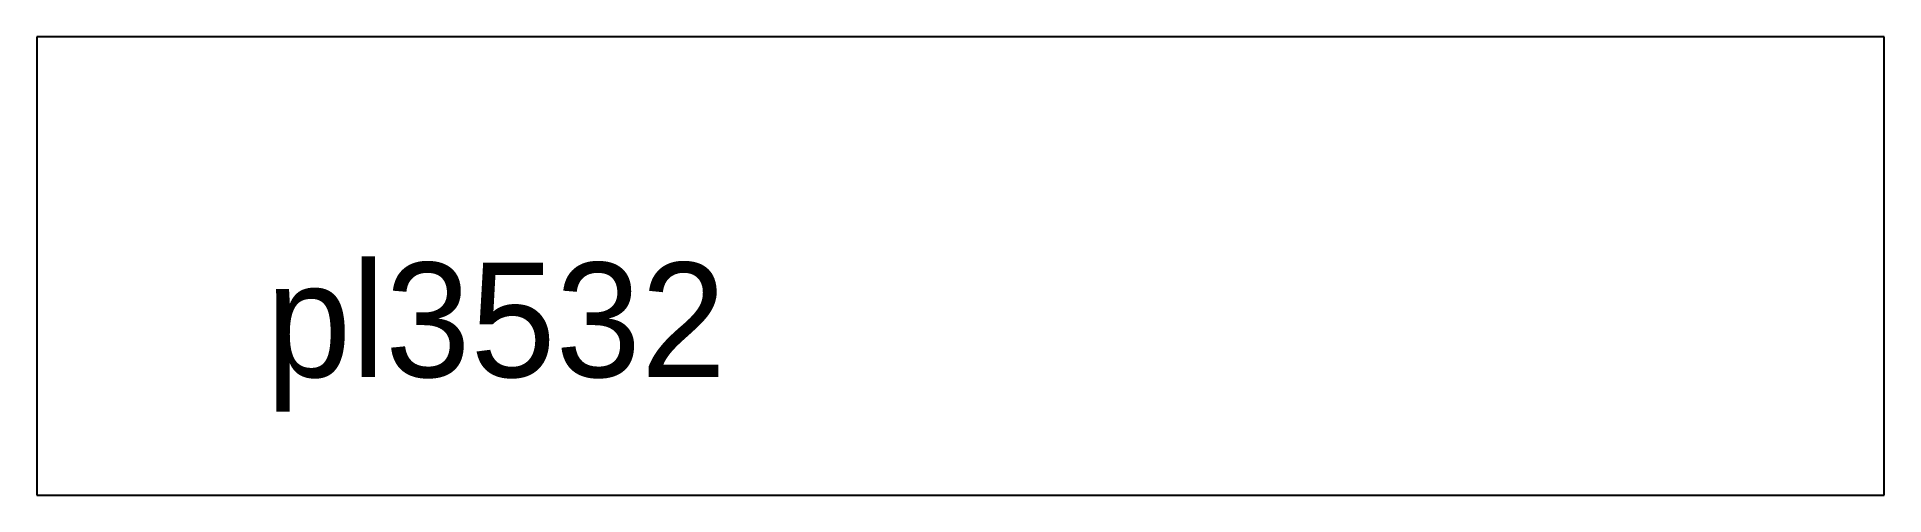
# Model space of a CAD drawing. Extents: x 0 to 16.1, y 0 to 4.
import ezdxf

# ---------------------------------------------------------------- set-up
doc = ezdxf.new("R2010")
doc.units = 0
doc.header["$MEASUREMENT"] = 0
doc.layers.add('BURN', color=1, linetype='CONTINUOUS')
doc.layers.add('SCRIBE', color=1, linetype='CONTINUOUS')

msp = doc.modelspace()

# ---------------------------------------------------------------- linework, layer by layer
at = {"layer": 'BURN'}
for p, q in [((16.125002, 4), (0, 4)), ((0, 4), (0, 0)), ((16.125002, 0), (16.125002, 4)), ((0, 0), (16.125002, 0))]:
    msp.add_line(p, q, dxfattribs=at)

# ---------------------------------------------------------------- texts
at = {"layer": 'SCRIBE'}
msp.add_text('pl3532', height=1, dxfattribs=at).set_placement((2, 1.03))

doc.saveas('drawing.dxf')
